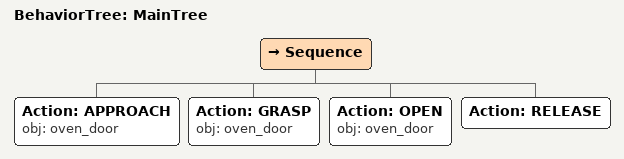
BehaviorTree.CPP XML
<root main_tree_to_execute="MainTree">
  <BehaviorTree ID="MainTree">
    <Sequence>
      <!-- Approach oven_door -->
      <Action ID="APPROACH" obj="oven_door" />
      <!-- Grasp oven_door -->
      <Action ID="GRASP" obj="oven_door" />
      <!-- Open oven_door -->
      <Action ID="OPEN" obj="oven_door" />
      <!-- Release -->
      <Action ID="RELEASE" />
    </Sequence>
  </BehaviorTree>
</root>
